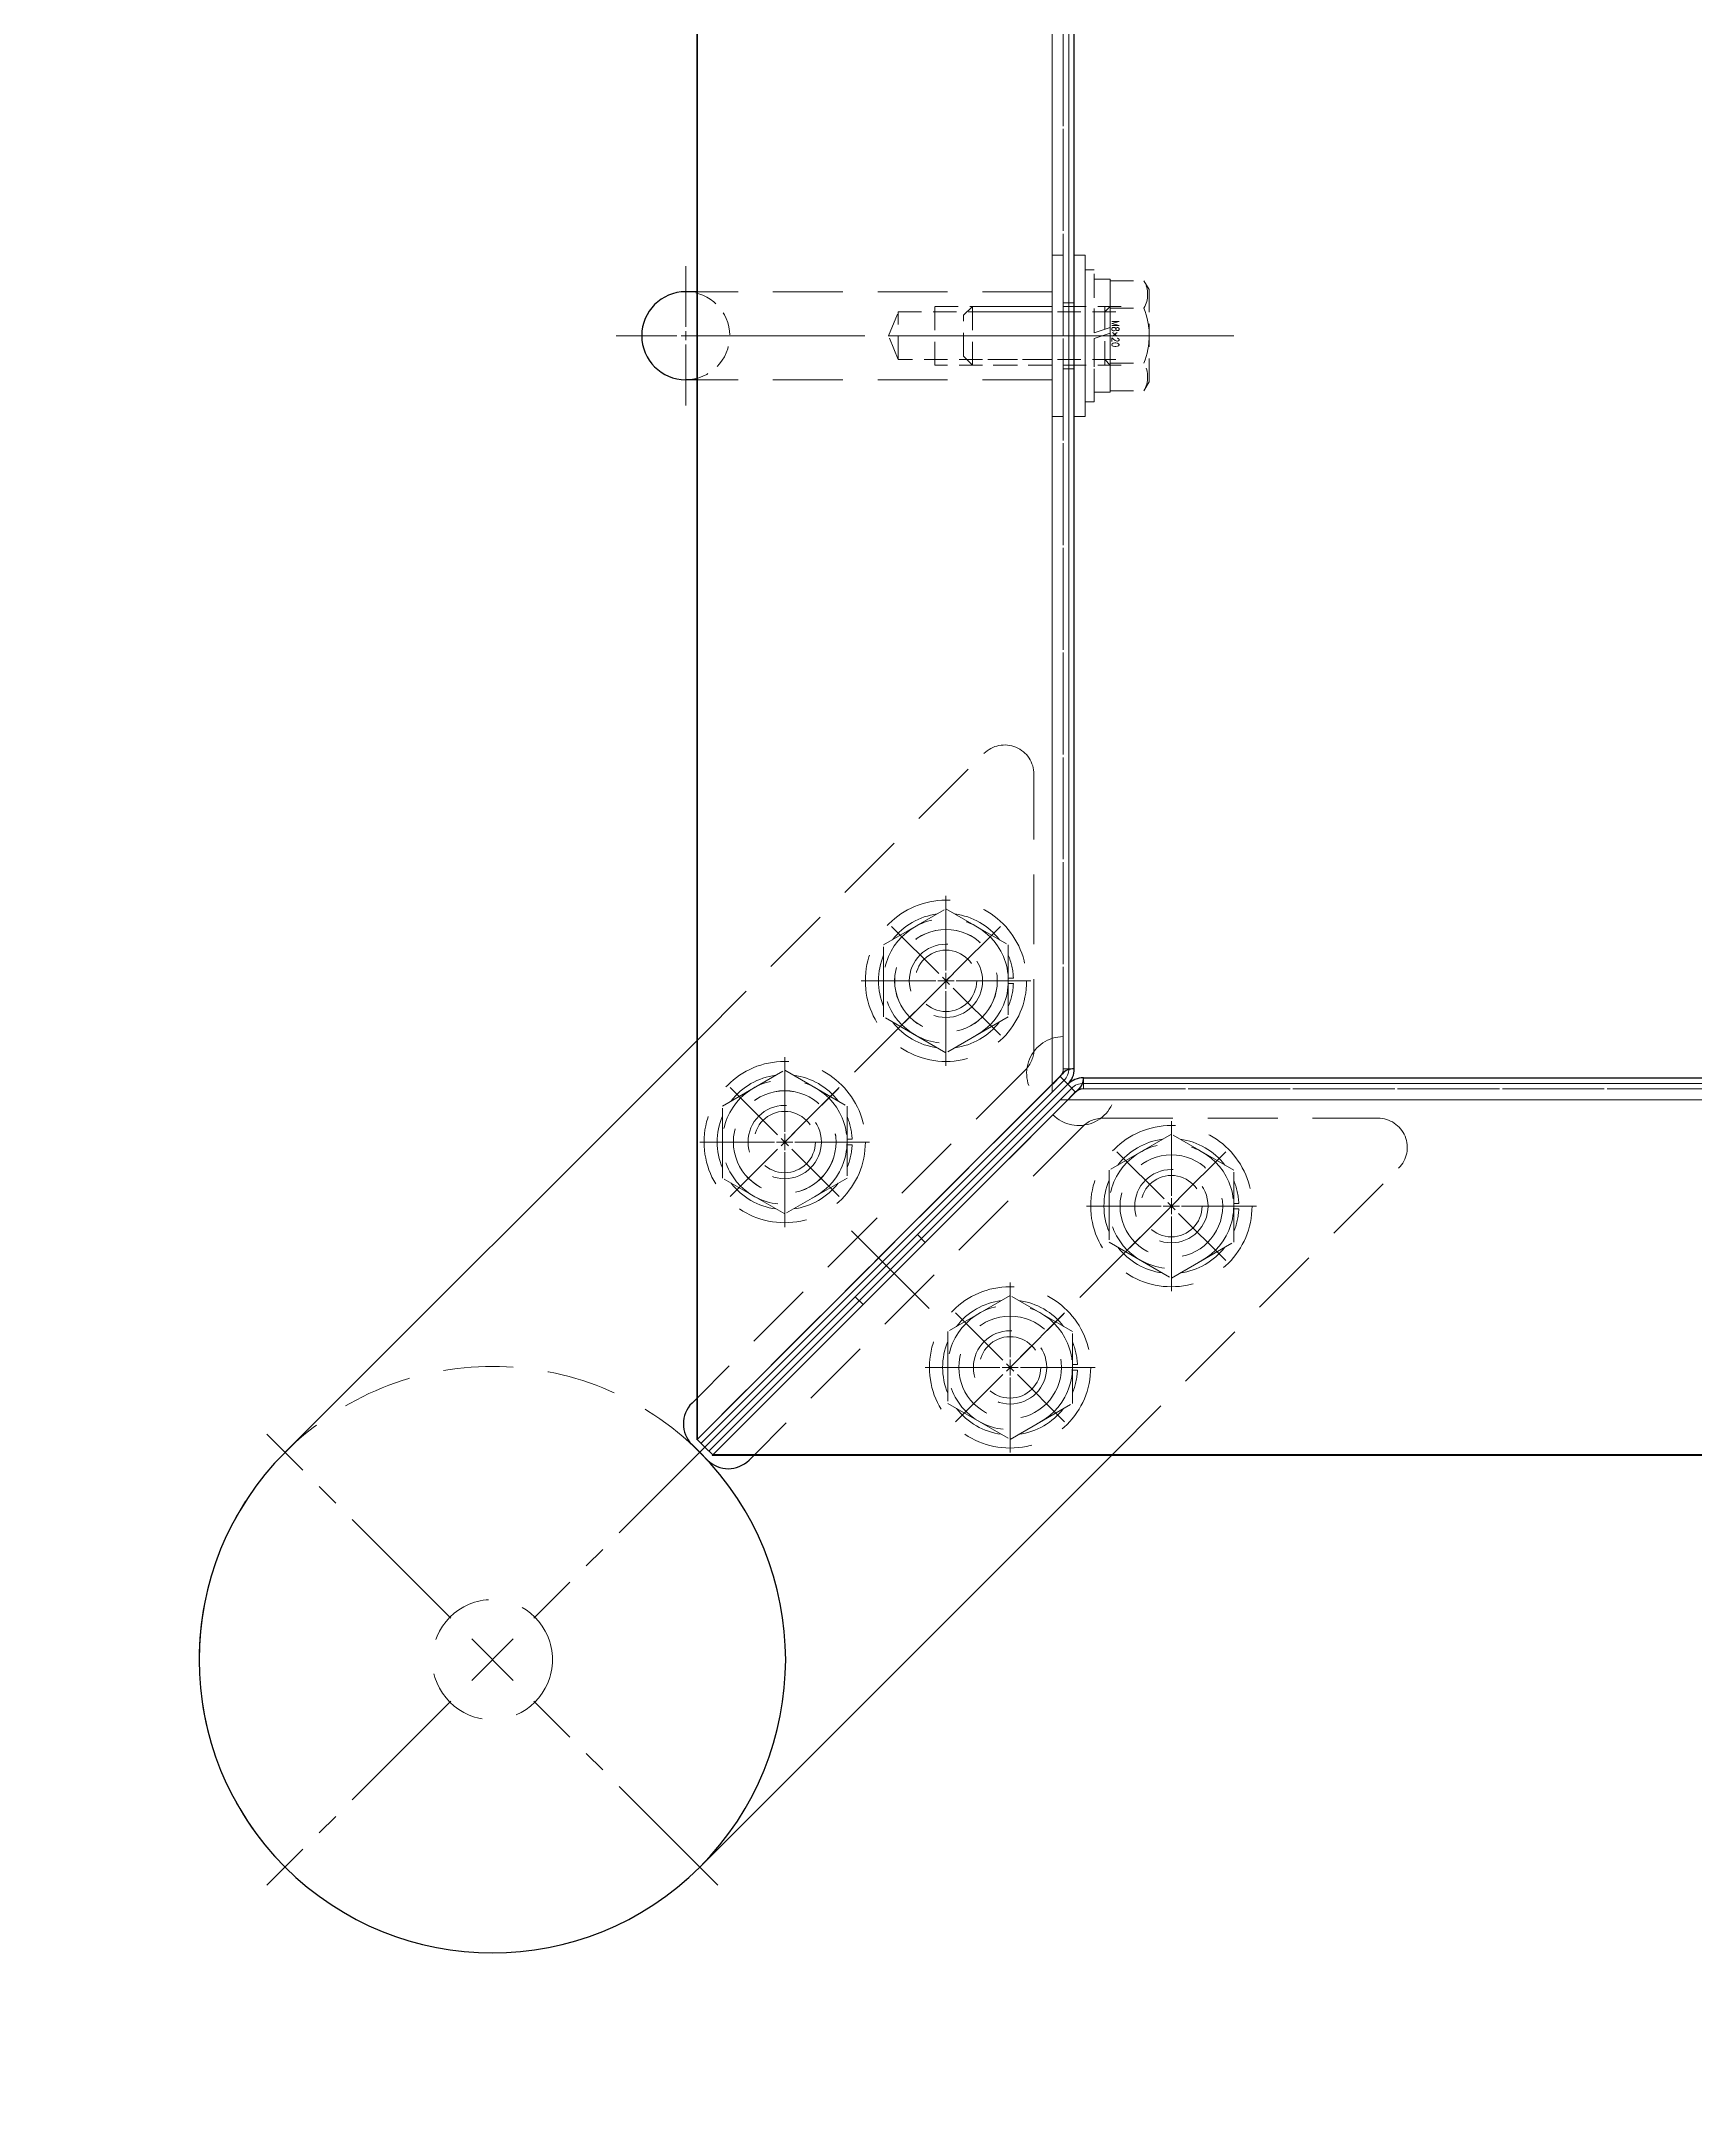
# Model space of a CAD drawing. Header units: millimetres. Extents: x 0 to 51411, y 0 to 16902.
# Drawn here: x 5779.9 to 6005.3, y 7500.1 to 7782.3 of the extents above; entities that cross this region are included whole.
import ezdxf

# ---------------------------------------------------------------- set-up
doc = ezdxf.new("R2010")
doc.units = ezdxf.units.MM
doc.linetypes.add('CENTER2', pattern=[28.575, 19.05, -3.175, 3.175, -3.175])
doc.linetypes.add('HIDDEN2', pattern=[4.7625, 3.175, -1.5875])
for name, color, linetype, lineweight in [('01_外形線', 7, 'Continuous', 25), ('03_かくれ線', 6, 'HIDDEN2', 13), ('04_中心線', 1, 'CENTER2', 9)]:
    doc.layers.add(name, color=color, linetype=linetype, lineweight=lineweight)
doc.layers.add('10_補助線', color=8, linetype='Continuous', lineweight=13, plot=False)
doc.styles.add('寸法用', font='simplex.shx', dxfattribs={"width": 0.8, "bigfont": '@extfont2.shx'})

# ---------------------------------------------------------------- blocks, each defined once
blk = doc.blocks.new('*U411')
at = {"layer": '04_中心線', "color": 0, "linetype": 'CENTER2', "transparency": 16777216}
for p, q in [((0, 2.2), (0, 11.59)), ((-11.59, 0), (-2.2, 0)), ((0, -11.59), (0, -2.2)), ((2.2, 0), (11.59, 0))]:
    blk.add_line(p, q, dxfattribs=at)
at = {"layer": '04_中心線', "color": 0, "linetype": 'Continuous', "transparency": 16777216}
for p, q in [((0, -1.1), (0, 1.1)), ((-1.1, 0), (1.1, 0))]:
    blk.add_line(p, q, dxfattribs=at)
blk = doc.blocks.new('*U412')
at = {"layer": '04_中心線', "color": 0, "linetype": 'CENTER2', "transparency": 16777216}
for p, q in [((0, 2.2), (0, 11.59)), ((-11.59, 0), (-2.2, 0)), ((0, -11.59), (0, -2.2)), ((2.2, 0), (11.59, 0))]:
    blk.add_line(p, q, dxfattribs=at)
at = {"layer": '04_中心線', "color": 0, "linetype": 'Continuous', "transparency": 16777216}
for p, q in [((0, -1.1), (0, 1.1)), ((-1.1, 0), (1.1, 0))]:
    blk.add_line(p, q, dxfattribs=at)
blk = doc.blocks.new('*U415')
at = {"layer": '04_中心線', "color": 0, "linetype": 'CENTER2', "transparency": 16777216}
for p, q in [((0, 8), (0, 43.5)), ((-43.5, 0), (-8, 0)), ((8, 0), (43.5, 0)), ((0, -43.5), (0, -8))]:
    blk.add_line(p, q, dxfattribs=at)
at = {"layer": '04_中心線', "color": 0, "linetype": 'Continuous', "transparency": 16777216}
for p, q in [((0, -4), (0, 4)), ((-4, 0), (4, 0))]:
    blk.add_line(p, q, dxfattribs=at)
blk = doc.blocks.new('*U413')
at = {"layer": '04_中心線', "color": 0, "linetype": 'CENTER2', "transparency": 16777216}
for p, q in [((0, 1.4), (0, 10.5)), ((-10.5, 0), (-1.4, 0)), ((1.4, 0), (10.5, 0)), ((0, -10.5), (0, -1.4))]:
    blk.add_line(p, q, dxfattribs=at)
at = {"layer": '04_中心線', "color": 0, "linetype": 'Continuous', "transparency": 16777216}
for p, q in [((-0.7, 0), (0.7, 0)), ((0, -0.7), (0, 0.7))]:
    blk.add_line(p, q, dxfattribs=at)
blk = doc.blocks.new('*U414')
at = {"layer": '04_中心線', "color": 0, "linetype": 'CENTER2', "transparency": 16777216}
for p, q in [((0, 1.4), (0, 10.5)), ((-10.5, 0), (-1.4, 0)), ((1.4, 0), (10.5, 0)), ((0, -10.5), (0, -1.4))]:
    blk.add_line(p, q, dxfattribs=at)
at = {"layer": '04_中心線', "color": 0, "linetype": 'Continuous', "transparency": 16777216}
for p, q in [((-0.7, 0), (0.7, 0)), ((0, -0.7), (0, 0.7))]:
    blk.add_line(p, q, dxfattribs=at)
blk = doc.blocks.new('*U391')
at = {"layer": '04_中心線', "color": 0, "linetype": 'CENTER2', "transparency": 16777216}
for p, q in [((0, 1.4), (0, 10.5)), ((-10.5, 0), (-1.4, 0)), ((1.4, 0), (10.5, 0)), ((0, -10.5), (0, -1.4))]:
    blk.add_line(p, q, dxfattribs=at)
at = {"layer": '04_中心線', "color": 0, "linetype": 'Continuous', "transparency": 16777216}
for p, q in [((-0.7, 0), (0.7, 0)), ((0, -0.7), (0, 0.7))]:
    blk.add_line(p, q, dxfattribs=at)
blk = doc.blocks.new('*U387')
at = {"layer": '04_中心線', "color": 0, "linetype": 'CENTER2', "transparency": 16777216}
for p, q in [((0, 1.4), (0, 10.5)), ((-10.5, 0), (-1.4, 0)), ((1.4, 0), (10.5, 0)), ((0, -10.5), (0, -1.4))]:
    blk.add_line(p, q, dxfattribs=at)
at = {"layer": '04_中心線', "color": 0, "linetype": 'Continuous', "transparency": 16777216}
for p, q in [((-0.7, 0), (0.7, 0)), ((0, -0.7), (0, 0.7))]:
    blk.add_line(p, q, dxfattribs=at)
blk = doc.blocks.new('*U409')
at = {"layer": '04_中心線', "color": 0, "linetype": 'CENTER2', "transparency": 16777216}
for p, q in [((0, 8), (0, 43.5)), ((-43.5, 0), (-8, 0)), ((8, 0), (43.5, 0)), ((0, -43.5), (0, -8))]:
    blk.add_line(p, q, dxfattribs=at)
at = {"layer": '04_中心線', "color": 0, "linetype": 'Continuous', "transparency": 16777216}
for p, q in [((0, -4), (0, 4)), ((-4, 0), (4, 0))]:
    blk.add_line(p, q, dxfattribs=at)
blk = doc.blocks.new('*U410')
at = {"layer": '04_中心線', "color": 0, "linetype": 'CENTER2', "transparency": 16777216}
for p, q in [((0, 1.4), (0, 10.5)), ((-10.5, 0), (-1.4, 0)), ((1.4, 0), (10.5, 0)), ((0, -10.5), (0, -1.4))]:
    blk.add_line(p, q, dxfattribs=at)
at = {"layer": '04_中心線', "color": 0, "linetype": 'Continuous', "transparency": 16777216}
for p, q in [((-0.7, 0), (0.7, 0)), ((0, -0.7), (0, 0.7))]:
    blk.add_line(p, q, dxfattribs=at)
blk = doc.blocks.new('*U408')
at = {"layer": '04_中心線', "color": 0, "linetype": 'CENTER2', "transparency": 16777216}
for p, q in [((0, 1.4), (0, 10.5)), ((-10.5, 0), (-1.4, 0)), ((0, -10.5), (0, -1.4)), ((1.4, 0), (10.5, 0))]:
    blk.add_line(p, q, dxfattribs=at)
at = {"layer": '04_中心線', "color": 0, "linetype": 'Continuous', "transparency": 16777216}
for p, q in [((0, -0.7), (0, 0.7)), ((-0.7, 0), (0.7, 0))]:
    blk.add_line(p, q, dxfattribs=at)
blk = doc.blocks.new('*U431')
at = {"layer": '04_中心線', "color": 0, "linetype": 'CENTER2', "transparency": 16777216}
for p, q in [((0, 1.4), (0, 10.5)), ((-10.5, 0), (-1.4, 0)), ((1.4, 0), (10.5, 0)), ((0, -10.5), (0, -1.4))]:
    blk.add_line(p, q, dxfattribs=at)
at = {"layer": '04_中心線', "color": 0, "linetype": 'Continuous', "transparency": 16777216}
for p, q in [((-0.7, 0), (0.7, 0)), ((0, -0.7), (0, 0.7))]:
    blk.add_line(p, q, dxfattribs=at)
blk = doc.blocks.new('*U430')
at = {"layer": '04_中心線', "color": 0, "linetype": 'CENTER2', "transparency": 16777216}
for p, q in [((0, 1.4), (0, 10.5)), ((-10.5, 0), (-1.4, 0)), ((1.4, 0), (10.5, 0)), ((0, -10.5), (0, -1.4))]:
    blk.add_line(p, q, dxfattribs=at)
at = {"layer": '04_中心線', "color": 0, "linetype": 'Continuous', "transparency": 16777216}
for p, q in [((-0.7, 0), (0.7, 0)), ((0, -0.7), (0, 0.7))]:
    blk.add_line(p, q, dxfattribs=at)
blk = doc.blocks.new('*U426')
at = {"layer": '04_中心線', "color": 0, "linetype": 'CENTER2', "transparency": 16777216}
for p, q in [((0, 2.2), (0, 11.59)), ((-11.59, 0), (-2.2, 0)), ((0, -11.59), (0, -2.2)), ((2.2, 0), (11.59, 0))]:
    blk.add_line(p, q, dxfattribs=at)
at = {"layer": '04_中心線', "color": 0, "linetype": 'Continuous', "transparency": 16777216}
for p, q in [((0, -1.1), (0, 1.1)), ((-1.1, 0), (1.1, 0))]:
    blk.add_line(p, q, dxfattribs=at)
blk = doc.blocks.new('*U427')
at = {"layer": '04_中心線', "color": 0, "linetype": 'CENTER2', "transparency": 16777216}
for p, q in [((0, 2.2), (0, 11.59)), ((-11.59, 0), (-2.2, 0)), ((0, -11.59), (0, -2.2)), ((2.2, 0), (11.59, 0))]:
    blk.add_line(p, q, dxfattribs=at)
at = {"layer": '04_中心線', "color": 0, "linetype": 'Continuous', "transparency": 16777216}
for p, q in [((0, -1.1), (0, 1.1)), ((-1.1, 0), (1.1, 0))]:
    blk.add_line(p, q, dxfattribs=at)
blk = doc.blocks.new('*U405')
at = {"layer": '04_中心線', "color": 0, "linetype": 'CENTER2', "transparency": 16777216}
for p, q in [((0, 1.2), (0, 9.5)), ((-9.5, 0), (-1.2, 0)), ((1.2, 0), (9.5, 0)), ((0, -9.5), (0, -1.2))]:
    blk.add_line(p, q, dxfattribs=at)
at = {"layer": '04_中心線', "color": 0, "linetype": 'Continuous', "transparency": 16777216}
for p, q in [((-0.6, 0), (0.6, 0)), ((0, -0.6), (0, 0.6))]:
    blk.add_line(p, q, dxfattribs=at)

msp = doc.modelspace()

# ---------------------------------------------------------------- linework, layer by layer
at = {"layer": '01_外形線'}
for p, q in [((5869.301, 8492.746), (5869.301, 7591.63)), ((5920.737, 7642.188), (5920.737, 8442.188)), ((5869.237, 7748.188), (5867.737, 7748.188)), ((5869.237, 7736.188), (5867.737, 7736.188)), ((5813.086, 7589.859), (5869.241, 7646.014)), ((5869.301, 7591.63), (5917.737, 7640.066)), ((5869.301, 7591.63), (5917.737, 7640.066)), ((5870.361, 7590.569), (5919.859, 7640.066)), ((5870.361, 7590.569), (5919.859, 7640.066)), ((5921.98, 7640.945), (6721.98, 7640.945)), ((5871.422, 7589.508), (5919.859, 7637.945)), ((5871.422, 7589.508), (5919.859, 7637.945)), ((5868.595, 7596.575), (5869.241, 7597.22)), ((5868.595, 7590.918), (5869.654, 7589.859)), ((5870.361, 7590.569), (5869.301, 7591.63)), ((5870.713, 7588.8), (5869.654, 7589.859)), ((5869.654, 7533.29), (5925.809, 7589.445)), ((5870.361, 7590.569), (5871.422, 7589.508)), ((6772.538, 7589.508), (5871.422, 7589.508)), ((5876.37, 7588.8), (5877.016, 7589.445))]:
    msp.add_line(p, q, dxfattribs=at)
for points in [[(5869.301, 8492.746), (5869.237, 8492.809), (5869.237, 7591.566), (5869.301, 7591.63)], [(6772.538, 7589.508), (6772.601, 7589.445), (5871.359, 7589.445), (5871.422, 7589.508)]]:
    msp.add_lwpolyline(points, dxfattribs=at)
for centre, radius, start, end in [((5867.737, 7742.188), 6, 90, 270), ((5912.137, 7646.768), 8.734, 309.88575, 323.02791), ((5920.679, 7640.033), 2.155, 88.45125, 136.55529), ((5917.737, 7642.188), 3, 315, 0), ((5921.98, 7637.945), 3, 90, 135), ((5926.561, 7632.344), 8.734, 126.97209, 140.11425), ((5919.826, 7640.887), 2.155, 313.44471, 1.54875), ((5871.424, 7593.746), 4, 135, 225), ((5841.37, 7561.574), 40, 135, 45), ((5873.542, 7591.628), 4, 225, 315)]:
    msp.add_arc(centre, radius, start, end, dxfattribs=at)
at = {"layer": '03_かくれ線', "ltscale": 3}
for p, q in [((5919.237, 7642.188), (5919.237, 8442.188)), ((5917.737, 7748.188), (5869.237, 7748.188)), ((5920.737, 7746.688), (5919.237, 7746.688)), ((5920.737, 7737.688), (5919.237, 7737.688)), ((5917.737, 7736.188), (5869.237, 7736.188)), ((5869.241, 7646.014), (5908.412, 7685.185)), ((5915.241, 7644.877), (5915.241, 7682.357)), ((5914.069, 7642.049), (5869.241, 7597.22)), ((5921.98, 7639.445), (6721.98, 7639.445)), ((5921.844, 7634.274), (5877.016, 7589.445)), ((5924.672, 7635.445), (5962.152, 7635.445)), ((5925.809, 7589.445), (5964.981, 7628.617))]:
    msp.add_line(p, q, dxfattribs=at)
at = {"layer": '03_かくれ線'}
for p, q in [((5899.354, 7619.559), (5900.414, 7618.499)), ((5890.867, 7611.075), (5891.928, 7610.014))]:
    msp.add_line(p, q, dxfattribs=at)
at = {"layer": '03_かくれ線', "ltscale": 3}
for points in [[(5869.301, 7591.63), (5915.702, 7638.031, -0.6681786), (5919.237, 7646.566), (5919.237, 8437.809, -0.6681786), (5915.702, 8446.345), (5869.301, 8492.746)], [(5871.422, 7589.508), (5917.823, 7635.91, 0.6681786), (5926.359, 7639.445), (6717.601, 7639.445, 0.6681786), (6726.137, 7635.91), (6772.538, 7589.508)]]:
    msp.add_lwpolyline(points, format="xyb", dxfattribs=at)
for points in [[(5919.237, 7731.188), (5919.237, 7753.188), (5917.737, 7753.188), (5917.737, 7731.188)], [(5894.737, 7649.274), (5894.737, 7659.089), (5903.237, 7663.996), (5911.737, 7659.089), (5911.737, 7649.274), (5903.237, 7644.366)], [(5872.737, 7627.28), (5872.737, 7637.095), (5881.237, 7642.003), (5889.737, 7637.095), (5889.737, 7627.28), (5881.237, 7622.373)], [(5925.48, 7628.353), (5925.48, 7618.538), (5933.98, 7613.63), (5942.48, 7618.538), (5942.48, 7628.353), (5933.98, 7633.26)], [(5903.48, 7606.353), (5903.48, 7596.538), (5911.98, 7591.63), (5920.48, 7596.538), (5920.48, 7606.353), (5911.98, 7611.26)]]:
    msp.add_lwpolyline(points, close=True, dxfattribs=at)
at = {"layer": '03_かくれ線'}
for points in [[(5922.237, 7731.188), (5922.237, 7753.188), (5920.737, 7753.188), (5920.737, 7731.188)], [(5922.237, 7751.188), (5922.237, 7733.188), (5923.437, 7733.188), (5923.437, 7751.188)]]:
    msp.add_lwpolyline(points, close=True, dxfattribs=at)
for points in [[(5923.437, 7742.588), (5923.437, 7749.888)], [(5925.637, 7749.888), (5923.437, 7749.888)], [(5925.637, 7743.316), (5925.637, 7749.888)], [(5925.637, 7749.693), (5925.637, 7734.682)], [(5925.637, 7749.693), (5930.241, 7749.693)], [(5925.637, 7734.682), (5925.637, 7749.693)], [(5930.241, 7749.693), (5930.937, 7748.488)], [(5917.737, 7738.188), (5901.737, 7738.188), (5901.737, 7746.188), (5917.737, 7746.188)], [(5906.837, 7746.188), (5905.637, 7744.988)], [(5906.837, 7738.188), (5906.837, 7746.188)], [(5927.137, 7746.188), (5908.337, 7746.188)], [(5924.887, 7746.188), (5924.887, 7738.188)], [(5924.887, 7745.438), (5925.637, 7746.188)], [(5925.637, 7745.941), (5930.241, 7745.941)], [(5930.937, 7735.888), (5930.937, 7748.488)], [(5896.737, 7738.938), (5895.391, 7742.188), (5896.737, 7745.438)], [(5917.737, 7738.938), (5896.737, 7738.938), (5896.737, 7745.438), (5917.737, 7745.438)], [(5905.637, 7739.388), (5905.637, 7744.988)], [(5926.387, 7745.438), (5907.587, 7745.438)], [(5923.437, 7742.588), (5925.637, 7743.316)], [(5923.437, 7741.788), (5925.637, 7742.516)], [(5923.437, 7734.488), (5923.437, 7741.788)], [(5925.637, 7734.488), (5925.637, 7742.516)], [(5906.837, 7738.188), (5905.637, 7739.388)], [(5926.387, 7738.938), (5907.587, 7738.938)], [(5927.137, 7738.188), (5908.337, 7738.188)], [(5924.887, 7738.938), (5925.637, 7738.188)], [(5925.637, 7738.435), (5930.241, 7738.435)], [(5925.637, 7734.682), (5930.241, 7734.682)], [(5930.241, 7734.682), (5930.937, 7735.888)], [(5923.437, 7734.488), (5925.637, 7734.488)]]:
    msp.add_lwpolyline(points, dxfattribs=at)
for points in [[(5930.241, 7745.941, 0.2679491), (5930.241, 7749.693)], [(5930.241, 7738.435, 0.1854692), (5930.241, 7745.941)], [(5930.241, 7734.682, 0.2679491), (5930.241, 7738.435)]]:
    msp.add_lwpolyline(points, format="xyb", dxfattribs=at)
at = {"layer": '03_かくれ線', "ltscale": 3}
for points in [[(5911.737, 7654.556), (5912.43, 7654.556)], [(5911.737, 7653.806), (5912.43, 7653.806)], [(5889.737, 7632.563), (5890.43, 7632.563)], [(5889.737, 7631.813), (5890.43, 7631.813)], [(5942.48, 7623.82), (5943.172, 7623.82)], [(5942.48, 7623.07), (5943.172, 7623.07)], [(5920.48, 7601.82), (5921.172, 7601.82)], [(5920.48, 7601.07), (5921.172, 7601.07)]]:
    msp.add_lwpolyline(points, dxfattribs=at)
for centre, radius in [((5903.237, 7654.181), 11), ((5903.237, 7654.181), 8.5), ((5903.237, 7654.188), 7), ((5903.241, 7654.185), 7), ((5903.237, 7654.181), 5), ((5903.237, 7654.181), 4.188), ((5881.237, 7632.188), 11), ((5881.237, 7632.188), 8.5), ((5881.237, 7632.188), 7), ((5881.241, 7632.185), 7), ((5881.237, 7632.188), 5), ((5881.237, 7632.188), 4.188), ((5933.98, 7623.445), 11), ((5933.98, 7623.445), 8.5), ((5933.98, 7623.445), 7), ((5933.98, 7623.445), 7), ((5933.98, 7623.445), 5), ((5933.98, 7623.445), 4.188), ((5911.98, 7601.445), 11), ((5911.98, 7601.445), 8.5), ((5911.98, 7601.445), 7), ((5911.98, 7601.445), 7), ((5911.98, 7601.445), 5), ((5911.98, 7601.445), 4.188), ((5841.37, 7561.574), 8.2), ((5841.37, 7561.574), 8.2)]:
    msp.add_circle(centre, radius, dxfattribs=at)
at = {"layer": '03_かくれ線'}
for centre, radius, start, end in [((5867.737, 7742.188), 6, 270, 90), ((5917.737, 7642.188), 1.5, 315, 0), ((5921.98, 7637.945), 1.5, 90, 135)]:
    msp.add_arc(centre, radius, start, end, dxfattribs=at)
at = {"layer": '03_かくれ線', "ltscale": 3}
for centre, radius, start, end in [((5911.241, 7682.357), 4, 0, 135), ((5903.237, 7654.181), 9.2, 97.50502, 142.49498), ((5903.237, 7654.181), 9.2, 37.50502, 82.49498), ((5903.237, 7654.181), 9.2, 157.50502, 202.49498), ((5903.237, 7654.181), 9.2, 2.33607, 22.49498), ((5903.237, 7654.181), 9.2, 337.50502, 357.66393), ((5903.237, 7654.181), 9.2, 217.50502, 262.49498), ((5903.237, 7654.181), 9.2, 277.50502, 322.49498), ((5911.241, 7644.877), 4, 315, 0), ((5881.237, 7632.188), 9.2, 97.50502, 142.49498), ((5881.237, 7632.188), 9.2, 37.50502, 82.49498), ((5881.237, 7632.188), 9.2, 157.50502, 202.49498), ((5881.237, 7632.188), 9.2, 2.33607, 22.49498), ((5924.672, 7631.445), 4, 90, 135), ((5962.152, 7631.445), 4, 315, 90), ((5881.237, 7632.188), 9.2, 337.50502, 357.66393), ((5933.98, 7623.445), 9.2, 97.50502, 142.49498), ((5933.98, 7623.445), 9.2, 37.50502, 82.49498), ((5881.237, 7632.188), 9.2, 217.50502, 262.49498), ((5881.237, 7632.188), 9.2, 277.50502, 322.49498), ((5933.98, 7623.445), 9.2, 157.50502, 202.49498), ((5933.98, 7623.445), 9.2, 2.33607, 22.49498), ((5933.98, 7623.445), 9.2, 337.50502, 357.66393), ((5933.98, 7623.445), 9.2, 217.50502, 262.49498), ((5933.98, 7623.445), 9.2, 277.50502, 322.49498), ((5911.98, 7601.445), 9.2, 97.50502, 142.49498), ((5911.98, 7601.445), 9.2, 37.50502, 82.49498), ((5911.98, 7601.445), 9.2, 157.50502, 202.49498), ((5911.98, 7601.445), 9.2, 2.33607, 22.49498), ((5841.37, 7561.574), 40, 45, 315), ((5911.98, 7601.445), 9.2, 337.50502, 357.66393), ((5911.98, 7601.445), 9.2, 217.50502, 262.49498), ((5911.98, 7601.445), 9.2, 277.50502, 322.49498)]:
    msp.add_arc(centre, radius, start, end, dxfattribs=at)
at = {"layer": '04_中心線'}
for p, q in [((5920.737, 7742.188), (5867.737, 7742.188)), ((5942.487, 7742.188), (5897.487, 7742.188)), ((5904.241, 7655.185), (5881.241, 7632.185)), ((5934.98, 7624.445), (5911.98, 7601.445)), ((5900.944, 7609.484), (5890.337, 7620.091))]:
    msp.add_line(p, q, dxfattribs=at)
msp.add_lwpolyline([(5932.437, 7742.188), (5907.137, 7742.188)], dxfattribs=at)
at = {"layer": '10_補助線'}
for p, q in [((5917.737, 7639.006), (5917.737, 8444.309)), ((5919.987, 7642.188), (5919.987, 8442.188)), ((5919.237, 7642.188), (5920.737, 7642.188)), ((5869.831, 7591.099), (5919.328, 7640.597)), ((5870.892, 7590.039), (5920.389, 7639.536)), ((5919.859, 7640.066), (5918.798, 7641.127)), ((5919.859, 7640.066), (5920.919, 7639.006)), ((5921.98, 7639.445), (5921.98, 7640.945)), ((5921.98, 7640.195), (6721.98, 7640.195)), ((5918.798, 7637.945), (6724.101, 7637.945)), ((5895.11, 7615.318), (5896.171, 7614.257))]:
    msp.add_line(p, q, dxfattribs=at)
for points in [[(5915.702, 7638.031), (5919.237, 7641.566), (5919.237, 7646.566)], [(5917.823, 7635.91), (5921.359, 7639.445), (5926.359, 7639.445)]]:
    msp.add_lwpolyline(points, dxfattribs=at)
for centre, start, end in [((5917.737, 7642.188), 315, 0), ((5921.98, 7637.945), 90, 135)]:
    msp.add_arc(centre, 2.25, start, end, dxfattribs=at)

# ---------------------------------------------------------------- block references
at = {"layer": '04_中心線', "linetype": 'CENTER2'}
for name, p, rotation in [('*U405', (5867.737, 7742.188), 180), ('*U408', (5903.241, 7654.185), 134.9999999999967), ('*U427', (5903.237, 7654.181), 89.99999999999999), ('*U430', (5903.237, 7654.188), 270), ('*U410', (5881.241, 7632.185), 134.9999999999967), ('*U426', (5881.237, 7632.188), 89.99999999999999), ('*U431', (5881.237, 7632.188), 270), ('*U414', (5933.98, 7623.445), 134.9999999999999), ('*U412', (5933.98, 7623.445), 89.99999999999999), ('*U387', (5933.98, 7623.445), 180), ('*U415', (5841.37, 7561.574), 134.9999999999999), ('*U409', (5841.37, 7561.574), 134.9999999999967), ('*U413', (5911.98, 7601.445), 134.9999999999999), ('*U411', (5911.98, 7601.445), 89.99999999999999), ('*U391', (5911.98, 7601.445), 180)]:
    msp.add_blockref(name, p, dxfattribs=dict(at, rotation=rotation))

# ---------------------------------------------------------------- texts
at = {"layer": '03_かくれ線', "style": '寸法用', "width": 0.8}
msp.add_text('M8×20', height=1, rotation=270, dxfattribs=at).set_placement((5925.837, 7744.251))

doc.saveas('drawing.dxf')
